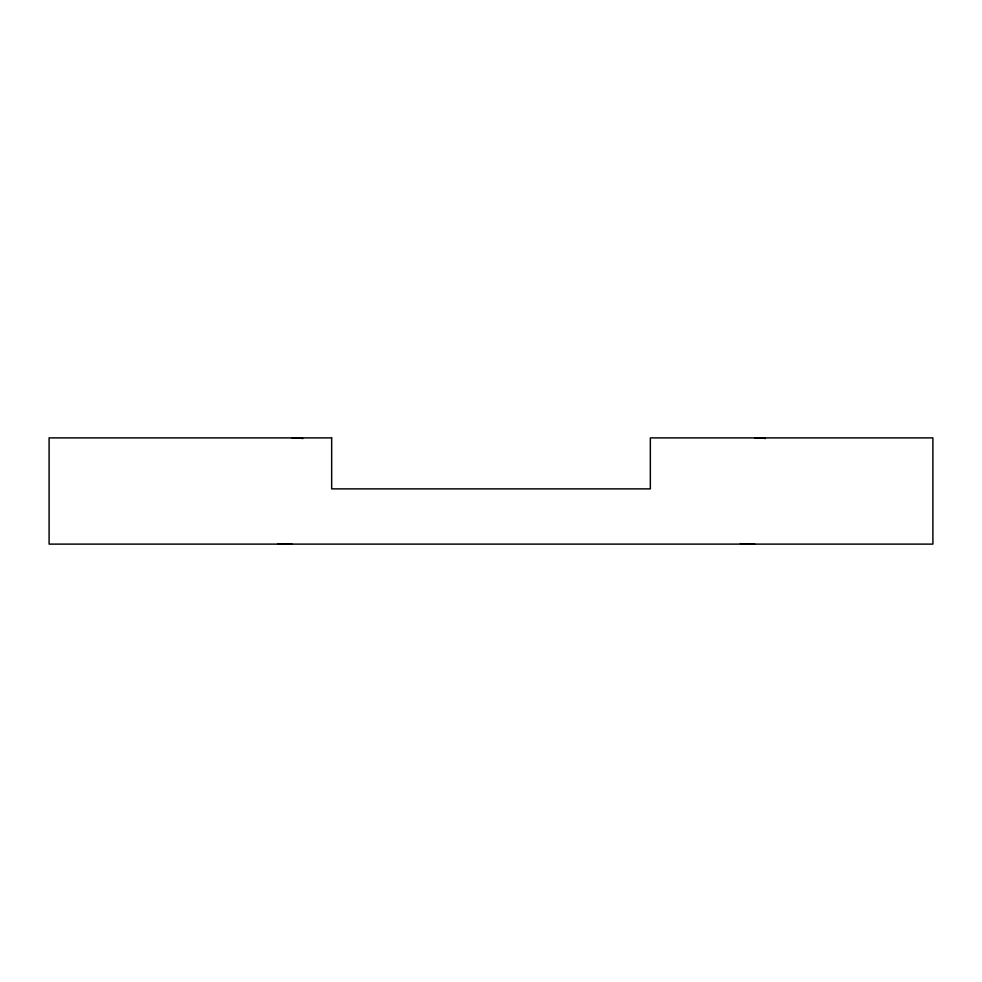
<?xml version="1.0" encoding="UTF-8"?>
<svg xmlns="http://www.w3.org/2000/svg" width="982" height="982" viewBox="0 0 982 982"><rect width="100%" height="100%" fill="white"/><g stroke="black" fill="none" stroke-linecap="round" stroke-linejoin="round"><path stroke-width="1.47" d="M291.985 437.898A46.215 4.689 -5.9 0 1 302.751 438.537M291.985 544.089A46.215 4.689 5.9 0 1 277.722 543.623M754.692 437.898A46.215 4.689 -5.9 0 1 765.457 438.537M754.692 544.089A46.215 4.689 5.9 0 1 740.416 543.623M331.658 437.886L49.1 437.886L49.1 544.114L932.9 544.114L932.9 437.886L650.342 437.886L650.342 488.876L331.658 488.876L331.658 437.886"/></g></svg>
